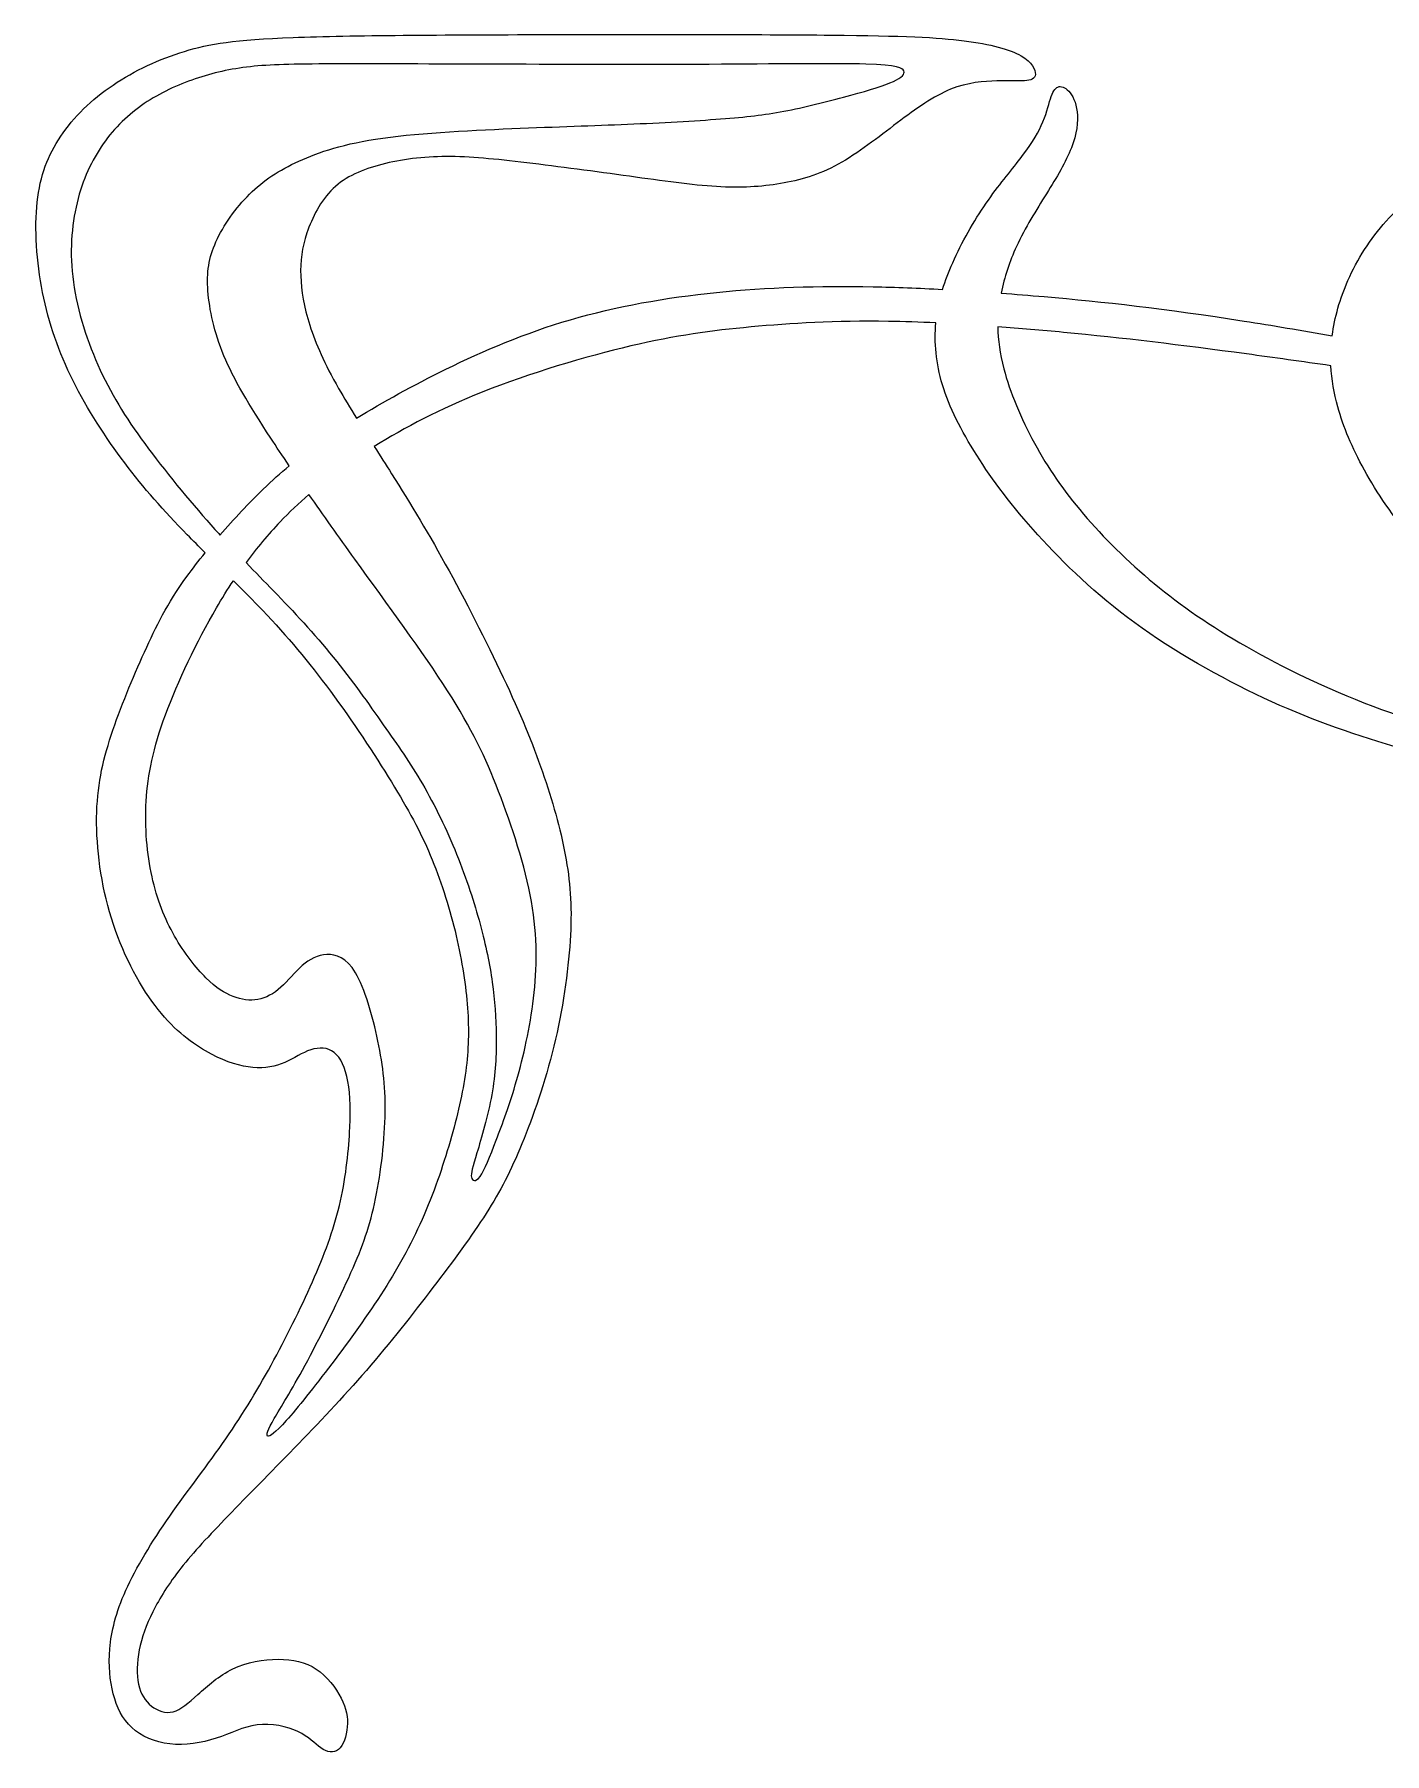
# Model space of a CAD drawing. Header units: millimetres. Extents: x -9.7 to 9.9, y 0 to 16.7.
# Drawn here: x -9.65 to -5.923, y -0.037 to 4.707 of the extents above; entities that cross this region are included whole.
import ezdxf

# ---------------------------------------------------------------- set-up
doc = ezdxf.new("R2010")
doc.units = ezdxf.units.MM
doc.header["$MEASUREMENT"] = 0
doc.layers.add('LAYER_1', color=18, linetype='Continuous')

msp = doc.modelspace()

# ---------------------------------------------------------------- linework, layer by layer
at = {"layer": 'LAYER_1', "color": 5}
for points, knots in [([(-9.17878, 3.276485), (-9.19573, 3.293325), (-9.21238, 3.309975), (-9.22835, 3.326315), (-9.2935, 3.392925), (-9.34824, 3.454625), (-9.40089, 3.524425), (-9.45353, 3.594255), (-9.50418, 3.672265), (-9.54345, 3.751095), (-9.58272, 3.829925), (-9.61066, 3.909675), (-9.62753, 3.994895), (-9.64439, 4.080135), (-9.65022, 4.170945), (-9.64238, 4.244255), (-9.63452, 4.317565), (-9.61296, 4.373435), (-9.57749, 4.425795), (-9.542, 4.478175), (-9.49251, 4.527055), (-9.43319, 4.567195), (-9.37384, 4.607335), (-9.30456, 4.638795), (-9.23563, 4.660005), (-9.16667, 4.681255), (-9.098, 4.692315), (-8.93626, 4.698405), (-8.77451, 4.704525), (-8.51963, 4.705715), (-8.23889, 4.706295), (-7.95815, 4.706875), (-7.65149, 4.706875), (-7.45132, 4.704845), (-7.25115, 4.702815), (-7.15746, 4.698725), (-7.08415, 4.689435), (-7.01083, 4.680115), (-6.95787, 4.665555), (-6.92675, 4.647815), (-6.89561, 4.630085), (-6.8863, 4.609105), (-6.88717, 4.596615), (-6.88804, 4.584105), (-6.8991, 4.580015), (-6.91683, 4.578855), (-6.93459, 4.577695), (-6.95903, 4.579435), (-6.99394, 4.578565), (-7.02886, 4.577695), (-7.07425, 4.574215), (-7.12109, 4.555315), (-7.16794, 4.536395), (-7.21623, 4.502065), (-7.26859, 4.462505), (-7.32097, 4.422915), (-7.37742, 4.378105), (-7.43152, 4.348445), (-7.48565, 4.318755), (-7.53746, 4.304215), (-7.59098, 4.295215), (-7.6445, 4.286185), (-7.69981, 4.282675), (-7.76758, 4.286745), (-7.83535, 4.290835), (-7.91568, 4.302475), (-8.00789, 4.315275), (-8.10013, 4.328065), (-8.20429, 4.342035), (-8.29127, 4.352485), (-8.37826, 4.362955), (-8.44811, 4.369975), (-8.51298, 4.369685), (-8.57785, 4.369395), (-8.63781, 4.361795), (-8.69104, 4.348155), (-8.74426, 4.334485), (-8.79084, 4.314665), (-8.82573, 4.281225), (-8.86065, 4.247765), (-8.88392, 4.200635), (-8.89788, 4.159035), (-8.91184, 4.117425), (-8.91652, 4.081345), (-8.91506, 4.040625), (-8.91361, 3.999875), (-8.90604, 3.954485), (-8.89005, 3.904155), (-8.87405, 3.853835), (-8.84959, 3.798515), (-8.81032, 3.729585), (-8.7957, 3.703905), (-8.77899, 3.676335), (-8.76113, 3.647535)], [50, 50, 50, 50, 50.03125, 50.03125, 50.03125, 50.0625, 50.0625, 50.0625, 50.09375, 50.09375, 50.09375, 50.125, 50.125, 50.125, 50.15625, 50.15625, 50.15625, 50.1875, 50.1875, 50.1875, 50.21875, 50.21875, 50.21875, 50.25, 50.25, 50.25, 50.28125, 50.28125, 50.28125, 50.3125, 50.3125, 50.3125, 50.34375, 50.34375, 50.34375, 50.375, 50.375, 50.375, 50.40625, 50.40625, 50.40625, 50.4375, 50.4375, 50.4375, 50.46875, 50.46875, 50.46875, 50.5, 50.5, 50.5, 50.53125, 50.53125, 50.53125, 50.5625, 50.5625, 50.5625, 50.59375, 50.59375, 50.59375, 50.625, 50.625, 50.625, 50.65625, 50.65625, 50.65625, 50.6875, 50.6875, 50.6875, 50.71875, 50.71875, 50.71875, 50.75, 50.75, 50.75, 50.78125, 50.78125, 50.78125, 50.8125, 50.8125, 50.8125, 50.84375, 50.84375, 50.84375, 50.875, 50.875, 50.875, 50.90625, 50.90625, 50.90625, 50.9375, 50.9375, 50.9375, 51, 51, 51, 51]), ([(-8.94668, 3.516515), (-8.96497, 3.543425), (-8.98215, 3.569055), (-8.99793, 3.593045), (-9.05902, 3.685855), (-9.09977, 3.754525), (-9.12682, 3.819975), (-9.15387, 3.885445), (-9.16728, 3.947705), (-9.17105, 3.998905), (-9.17485, 4.050095), (-9.16899, 4.090295), (-9.14894, 4.134785), (-9.12885, 4.179305), (-9.09452, 4.228185), (-9.05612, 4.266285), (-9.01772, 4.304395), (-8.97523, 4.331765), (-8.91997, 4.357075), (-8.86468, 4.382385), (-8.7966, 4.405655), (-8.68837, 4.420775), (-8.58014, 4.435905), (-8.43175, 4.442925), (-8.30898, 4.447855), (-8.18621, 4.452795), (-8.08902, 4.455695), (-7.99536, 4.459755), (-7.90167, 4.463825), (-7.81144, 4.469105), (-7.7428, 4.474615), (-7.67413, 4.480135), (-7.627, 4.485965), (-7.57087, 4.496995), (-7.51471, 4.508055), (-7.44952, 4.524365), (-7.39658, 4.538905), (-7.34364, 4.553445), (-7.30287, 4.566265), (-7.27875, 4.577305), (-7.2546, 4.588355), (-7.247, 4.597705), (-7.2502, 4.606115), (-7.25342, 4.614535), (-7.2674, 4.622135), (-7.35497, 4.624755), (-7.44253, 4.627365), (-7.60375, 4.625015), (-7.78761, 4.624145), (-7.97147, 4.623275), (-8.17806, 4.623885), (-8.36337, 4.624465), (-8.54871, 4.625045), (-8.71281, 4.625625), (-8.82539, 4.625335), (-8.938, 4.625045), (-8.99909, 4.623855), (-9.05406, 4.617755), (-9.10906, 4.611665), (-9.15796, 4.600575), (-9.20655, 4.584005), (-9.25513, 4.567435), (-9.30343, 4.545315), (-9.34676, 4.515945), (-9.39012, 4.486545), (-9.42854, 4.449885), (-9.46024, 4.404815), (-9.49196, 4.359715), (-9.51698, 4.306135), (-9.53239, 4.242145), (-9.5478, 4.178145), (-9.55366, 4.103645), (-9.5426, 4.023365), (-9.53155, 3.943055), (-9.5036, 3.856925), (-9.46842, 3.780705), (-9.43321, 3.704485), (-9.3907, 3.638115), (-9.33515, 3.563645), (-9.27957, 3.489165), (-9.2109, 3.406545), (-9.15184, 3.340805), (-9.147122, 3.335557), (-9.142443, 3.330359), (-9.13785, 3.325325)], [1, 1, 1, 1, 1.06896638, 1.06896638, 1.06896638, 1.10344957, 1.10344957, 1.10344957, 1.13793275, 1.13793275, 1.13793275, 1.17241594, 1.17241594, 1.17241594, 1.20689913, 1.20689913, 1.20689913, 1.24138232, 1.24138232, 1.24138232, 1.27586551, 1.27586551, 1.27586551, 1.3103487, 1.3103487, 1.3103487, 1.34483188, 1.34483188, 1.34483188, 1.37931507, 1.37931507, 1.37931507, 1.41379826, 1.41379826, 1.41379826, 1.44828145, 1.44828145, 1.44828145, 1.48276464, 1.48276464, 1.48276464, 1.51724783, 1.51724783, 1.51724783, 1.55173102, 1.55173102, 1.55173102, 1.5862142, 1.5862142, 1.5862142, 1.62069739, 1.62069739, 1.62069739, 1.65518058, 1.65518058, 1.65518058, 1.68966377, 1.68966377, 1.68966377, 1.72414696, 1.72414696, 1.72414696, 1.75863015, 1.75863015, 1.75863015, 1.79311334, 1.79311334, 1.79311334, 1.82759652, 1.82759652, 1.82759652, 1.86207971, 1.86207971, 1.86207971, 1.8965629, 1.8965629, 1.8965629, 1.93104609, 1.93104609, 1.93104609, 1.96552928, 1.96552928, 1.96552928, 2, 2, 2, 2]), ([(-7.143485, 4.003285), (-7.136109, 4.027488), (-7.126709, 4.051816), (-7.11547, 4.076935), (-7.09077, 4.132225), (-7.05696, 4.191575), (-7.02324, 4.240745), (-6.98948, 4.289905), (-6.95573, 4.328915), (-6.92926, 4.363225), (-6.90279, 4.397555), (-6.88355, 4.427275), (-6.87078, 4.455485), (-6.85798, 4.483695), (-6.85157, 4.510455), (-6.84547, 4.529055), (-6.83938, 4.547695), (-6.83352, 4.558165), (-6.8251, 4.561655), (-6.81668, 4.565165), (-6.8056, 4.561655), (-6.79515, 4.550335), (-6.78467, 4.538985), (-6.77477, 4.519745), (-6.77187, 4.493015), (-6.76894, 4.466255), (-6.77303, 4.431885), (-6.78786, 4.393515), (-6.80269, 4.355115), (-6.82832, 4.312605), (-6.85653, 4.267235), (-6.88474, 4.221845), (-6.91559, 4.173555), (-6.93942, 4.121485), (-6.95829, 4.080285), (-6.97283, 4.036665), (-6.98151, 3.992915)], [52, 52, 52, 52, 52.07691898, 52.07691898, 52.07691898, 52.1538424, 52.1538424, 52.1538424, 52.23076582, 52.23076582, 52.23076582, 52.30768923, 52.30768923, 52.30768923, 52.38461265, 52.38461265, 52.38461265, 52.46153607, 52.46153607, 52.46153607, 52.53845949, 52.53845949, 52.53845949, 52.61538291, 52.61538291, 52.61538291, 52.69230633, 52.69230633, 52.69230633, 52.76922974, 52.76922974, 52.76922974, 52.84615316, 52.84615316, 52.84615316, 53, 53, 53, 53]), ([(-6.06782, 3.875265), (-6.06125, 3.925665), (-6.04655, 3.977685), (-6.02457, 4.027615), (-5.99868, 4.086355), (-5.96261, 4.142285), (-5.91869, 4.191715), (-5.87475, 4.241165), (-5.82295, 4.284265), (-5.76391, 4.321185), (-5.70485, 4.358125), (-5.63848, 4.389005), (-5.56693, 4.414575), (-5.49536, 4.440175), (-5.41851, 4.460575), (-5.32718, 4.475985), (-5.23584, 4.491405), (-5.12991, 4.501875), (-5.01123, 4.501585), (-4.89253, 4.501295), (-4.76102, 4.490235), (-4.64583, 4.473085), (-4.53061, 4.455905), (-4.43167, 4.432625), (-4.29262, 4.389585), (-4.15354, 4.346515), (-3.9743, 4.283655), (-3.82012, 4.230715), (-3.66592, 4.177775), (-3.53672, 4.134685), (-3.40495, 4.096015), (-3.27315, 4.057325), (-3.13872, 4.022965), (-3.03342, 4.001465), (-2.9281, 3.979925), (-2.85186, 3.971195), (-2.77506, 3.964225), (-2.69826, 3.957235), (-2.62083, 3.951975), (-2.53736, 3.953145), (-2.45386, 3.954305), (-2.36424, 3.961905), (-2.27058, 3.976415), (-2.23348, 3.982165), (-2.19571, 3.989055), (-2.15863, 3.996685)], [54, 54, 54, 54, 54.0625, 54.0625, 54.0625, 54.125, 54.125, 54.125, 54.1875, 54.1875, 54.1875, 54.25, 54.25, 54.25, 54.3125, 54.3125, 54.3125, 54.375, 54.375, 54.375, 54.4375, 54.4375, 54.4375, 54.5, 54.5, 54.5, 54.5625, 54.5625, 54.5625, 54.625, 54.625, 54.625, 54.6875, 54.6875, 54.6875, 54.75, 54.75, 54.75, 54.8125, 54.8125, 54.8125, 54.875, 54.875, 54.875, 55, 55, 55, 55]), ([(-8.76113, 3.647535), (-8.68763, 3.692715), (-8.60424, 3.738715), (-8.51417, 3.782845), (-8.40974, 3.834045), (-8.29621, 3.882915), (-8.17054, 3.919575), (-8.04487, 3.956225), (-7.90692, 3.980695), (-7.767, 3.994945), (-7.62705, 4.009195), (-7.48507, 4.013285), (-7.33496, 4.010385), (-7.272475, 4.009165), (-7.20859, 4.006715), (-7.143485, 4.003285)], [51, 51, 51, 51, 51.16667092, 51.16667092, 51.16667092, 51.33334184, 51.33334184, 51.33334184, 51.50001276, 51.50001276, 51.50001276, 51.66668369, 51.66668369, 51.66668369, 52, 52, 52, 52]), ([(-6.98151, 3.992915), (-6.94238, 3.990005), (-6.90287, 3.986765), (-6.86305, 3.983305), (-6.69956, 3.969055), (-6.53077, 3.950395), (-6.31054, 3.915795), (-6.23445, 3.903845), (-6.15225, 3.889965), (-6.06782, 3.875265)], [53, 53, 53, 53, 53.25, 53.25, 53.25, 53.5, 53.5, 53.5, 54, 54, 54, 54]), ([(-7.16189, 3.910655), (-7.20697, 3.912765), (-7.25086, 3.914245), (-7.29268, 3.914905), (-7.4396, 3.917225), (-7.56239, 3.909645), (-7.67207, 3.899485), (-7.78175, 3.889305), (-7.87837, 3.876505), (-8.00375, 3.847135), (-8.12916, 3.817735), (-8.28336, 3.771755), (-8.41399, 3.719695), (-8.53034, 3.673295), (-8.62802, 3.622045), (-8.71188, 3.569475)], [48, 48, 48, 48, 48.16666667, 48.16666667, 48.16666667, 48.33333333, 48.33333333, 48.33333333, 48.5, 48.5, 48.5, 48.66666667, 48.66666667, 48.66666667, 49, 49, 49, 49]), ([(-1.47018, 3.680945), (-1.54962, 3.619595), (-1.62977, 3.560165), (-1.70862, 3.506135), (-1.82234, 3.428185), (-1.93352, 3.361225), (-2.04523, 3.296365), (-2.15694, 3.231495), (-2.26929, 3.168635), (-2.381, 3.111915), (-2.49271, 3.055175), (-2.60387, 3.004535), (-2.73563, 2.950725), (-2.86743, 2.896915), (-3.01991, 2.839855), (-3.16303, 2.792465), (-3.30617, 2.745035), (-3.44002, 2.707195), (-3.58168, 2.674045), (-3.72338, 2.640875), (-3.87293, 2.612345), (-4.02594, 2.589675), (-4.17898, 2.566985), (-4.33553, 2.550095), (-4.48331, 2.544285), (-4.6311, 2.538455), (-4.77021, 2.543705), (-4.93457, 2.559405), (-5.09895, 2.575115), (-5.28865, 2.601315), (-5.45535, 2.633015), (-5.62206, 2.664735), (-5.76579, 2.701965), (-5.89436, 2.740655), (-6.02296, 2.779345), (-6.13647, 2.819515), (-6.25689, 2.875645), (-6.37733, 2.931805), (-6.5048, 3.003985), (-6.61271, 3.082805), (-6.72064, 3.161665), (-6.80911, 3.247195), (-6.88036, 3.326025), (-6.95164, 3.404875), (-7.00579, 3.477035), (-7.04913, 3.545385), (-7.09246, 3.613755), (-7.12508, 3.678385), (-7.14368, 3.740035), (-7.16173, 3.799915), (-7.16664, 3.857075), (-7.16189, 3.910655)], [47, 47, 47, 47, 47.05555556, 47.05555556, 47.05555556, 47.11111111, 47.11111111, 47.11111111, 47.16666667, 47.16666667, 47.16666667, 47.22222222, 47.22222222, 47.22222222, 47.27777778, 47.27777778, 47.27777778, 47.33333333, 47.33333333, 47.33333333, 47.38888889, 47.38888889, 47.38888889, 47.44444444, 47.44444444, 47.44444444, 47.5, 47.5, 47.5, 47.55555556, 47.55555556, 47.55555556, 47.61111111, 47.61111111, 47.61111111, 47.66666667, 47.66666667, 47.66666667, 47.72222222, 47.72222222, 47.72222222, 47.77777778, 47.77777778, 47.77777778, 47.83333333, 47.83333333, 47.83333333, 47.88888889, 47.88888889, 47.88888889, 48, 48, 48, 48]), ([(-6.9907, 3.900095), (-6.99043, 3.863595), (-6.98531, 3.825885), (-6.97436, 3.784265), (-6.9575, 3.720295), (-6.92662, 3.646935), (-6.8897, 3.578875), (-6.85276, 3.510785), (-6.80966, 3.447945), (-6.75469, 3.383375), (-6.69972, 3.318795), (-6.63276, 3.252425), (-6.5589, 3.191355), (-6.485, 3.130255), (-6.40409, 3.074365), (-6.30431, 3.017365), (-6.20453, 2.960335), (-6.08582, 2.902145), (-5.95606, 2.853265), (-5.8263, 2.804395), (-5.68548, 2.764805), (-5.56358, 2.734855), (-5.44168, 2.704895), (-5.33866, 2.684495), (-5.22987, 2.667635), (-5.12107, 2.650775), (-5.00643, 2.637395), (-4.8921, 2.627235), (-4.77778, 2.617045), (-4.66369, 2.610025), (-4.52203, 2.614955), (-4.38034, 2.619925), (-4.21099, 2.636815), (-4.06764, 2.654785), (-3.92426, 2.672785), (-3.80682, 2.691915), (-3.69891, 2.715165), (-3.59097, 2.738445), (-3.49249, 2.765915), (-3.38238, 2.798745), (-3.27228, 2.831575), (-3.15052, 2.869865), (-3.04192, 2.907315), (-2.93332, 2.944765), (-2.8379, 2.981415), (-2.72967, 3.025045), (-2.62144, 3.068695), (-2.50039, 3.119335), (-2.42475, 3.155095), (-2.34912, 3.190875), (-2.31885, 3.211855), (-2.30518, 3.225215), (-2.29151, 3.238595), (-2.29441, 3.244455), (-2.31127, 3.242125), (-2.32814, 3.239785), (-2.35902, 3.229305), (-2.42098, 3.204865), (-2.48294, 3.180425), (-2.57605, 3.142005), (-2.66855, 3.105955), (-2.76107, 3.069875), (-2.85304, 3.036095), (-2.9595, 3.002665), (-3.06599, 2.969195), (-3.18702, 2.936025), (-3.28738, 2.909845), (-3.38777, 2.883665), (-3.46749, 2.864455), (-3.56582, 2.845845), (-3.66416, 2.827245), (-3.78114, 2.809165), (-3.89721, 2.797555), (-4.01327, 2.785915), (-4.12852, 2.780665), (-4.25187, 2.782405), (-4.37522, 2.784145), (-4.50672, 2.792915), (-4.63298, 2.806555), (-4.75925, 2.820225), (-4.88031, 2.838885), (-4.97806, 2.860395), (-5.07581, 2.881925), (-5.15031, 2.906365), (-5.2332, 2.937765), (-5.31612, 2.969195), (-5.40751, 3.007595), (-5.47963, 3.043965), (-5.55179, 3.080325), (-5.60475, 3.114665), (-5.66408, 3.157995), (-5.72343, 3.201355), (-5.78922, 3.253745), (-5.84448, 3.313935), (-5.89974, 3.374165), (-5.94458, 3.442275), (-5.97889, 3.504525), (-6.01322, 3.566785), (-6.03708, 3.623235), (-6.05249, 3.679075), (-6.06289, 3.716765), (-6.06946, 3.754205), (-6.07131, 3.792475)], [2, 2, 2, 2, 2.02857143, 2.02857143, 2.02857143, 2.05714286, 2.05714286, 2.05714286, 2.08571429, 2.08571429, 2.08571429, 2.11428571, 2.11428571, 2.11428571, 2.14285714, 2.14285714, 2.14285714, 2.17142857, 2.17142857, 2.17142857, 2.2, 2.2, 2.2, 2.22857143, 2.22857143, 2.22857143, 2.25714286, 2.25714286, 2.25714286, 2.28571429, 2.28571429, 2.28571429, 2.31428571, 2.31428571, 2.31428571, 2.34285714, 2.34285714, 2.34285714, 2.37142857, 2.37142857, 2.37142857, 2.4, 2.4, 2.4, 2.42857143, 2.42857143, 2.42857143, 2.45714286, 2.45714286, 2.45714286, 2.48571429, 2.48571429, 2.48571429, 2.51428571, 2.51428571, 2.51428571, 2.54285714, 2.54285714, 2.54285714, 2.57142857, 2.57142857, 2.57142857, 2.6, 2.6, 2.6, 2.62857143, 2.62857143, 2.62857143, 2.65714286, 2.65714286, 2.65714286, 2.68571429, 2.68571429, 2.68571429, 2.71428571, 2.71428571, 2.71428571, 2.74285714, 2.74285714, 2.74285714, 2.77142857, 2.77142857, 2.77142857, 2.8, 2.8, 2.8, 2.82857143, 2.82857143, 2.82857143, 2.85714286, 2.85714286, 2.85714286, 2.88571429, 2.88571429, 2.88571429, 2.91428571, 2.91428571, 2.91428571, 2.94285714, 2.94285714, 2.94285714, 3, 3, 3, 3]), ([(-6.07131, 3.792475), (-6.15061, 3.803905), (-6.22944, 3.814905), (-6.30407, 3.824985), (-6.48706, 3.849685), (-6.64535, 3.868955), (-6.81, 3.884655), (-6.86988, 3.890355), (-6.93061, 3.895635), (-6.9907, 3.900095)], [3, 3, 3, 3, 3.25, 3.25, 3.25, 3.5, 3.5, 3.5, 4, 4, 4, 4]), ([(-8.71188, 3.569475), (-8.69621, 3.544805), (-8.68014, 3.519675), (-8.66428, 3.494505), (-8.61163, 3.411025), (-8.5604, 3.326635), (-8.50572, 3.226845), (-8.45101, 3.127065), (-8.39282, 3.011815), (-8.34746, 2.914065), (-8.30207, 2.816315), (-8.26945, 2.736015), (-8.24269, 2.657185), (-8.21593, 2.578325), (-8.19497, 2.500925), (-8.18246, 2.429095), (-8.16996, 2.357235), (-8.16587, 2.290855), (-8.17138, 2.205325), (-8.17692, 2.119795), (-8.19207, 2.015055), (-8.21619, 1.915265), (-8.24034, 1.815465), (-8.27354, 1.720615), (-8.30436, 1.645555), (-8.33519, 1.570505), (-8.36374, 1.515195), (-8.4033, 1.453255), (-8.44286, 1.391285), (-8.4935, 1.322595), (-8.54993, 1.248725), (-8.60637, 1.174835), (-8.66863, 1.095665), (-8.73379, 1.020315), (-8.79897, 0.944975), (-8.86706, 0.873375), (-8.9328, 0.805605), (-8.99856, 0.737805), (-9.06201, 0.673785), (-9.11524, 0.618815), (-9.16847, 0.563815), (-9.21156, 0.517845), (-9.24558, 0.474795), (-9.27962, 0.431735), (-9.30464, 0.391565), (-9.32325, 0.354355), (-9.34188, 0.317115), (-9.3541, 0.282755), (-9.36077, 0.248735), (-9.36748, 0.214695), (-9.36864, 0.180945), (-9.36283, 0.154185), (-9.357, 0.127425), (-9.3442, 0.107605), (-9.32705, 0.093955), (-9.30989, 0.080285), (-9.28833, 0.072685), (-9.26711, 0.078205), (-9.24587, 0.083745), (-9.22491, 0.102405), (-9.19873, 0.125945), (-9.17256, 0.149515), (-9.1411, 0.178035), (-9.10244, 0.196355), (-9.06375, 0.214665), (-9.01775, 0.222845), (-8.97732, 0.223135), (-8.93689, 0.223435), (-8.90197, 0.215825), (-8.87231, 0.196065), (-8.84262, 0.176295), (-8.81818, 0.144255), (-8.80364, 0.115755), (-8.7891, 0.087255), (-8.78443, 0.062235), (-8.78646, 0.036635), (-8.7885, 0.011035), (-8.79726, -0.015165), (-8.81061, -0.026225), (-8.82399, -0.037285), (-8.84204, -0.033195), (-8.8592, -0.021575), (-8.87635, -0.009945), (-8.89266, 0.009295), (-8.92261, 0.023525), (-8.95259, 0.037775), (-8.99624, 0.047115), (-9.03522, 0.042185), (-9.0742, 0.037215), (-9.10856, 0.017985), (-9.1487, 0.004915), (-9.18884, -0.008175), (-9.23481, -0.015165), (-9.2764, -0.010525), (-9.31802, -0.005855), (-9.35526, 0.010455), (-9.38144, 0.034585), (-9.40762, 0.058725), (-9.42276, 0.090765), (-9.43234, 0.127395), (-9.44195, 0.164055), (-9.44604, 0.205375), (-9.44198, 0.252195), (-9.43789, 0.299035), (-9.42567, 0.351455), (-9.39775, 0.413415), (-9.36982, 0.475375), (-9.32615, 0.546955), (-9.27643, 0.618235), (-9.22668, 0.689515), (-9.17079, 0.760505), (-9.12165, 0.831495), (-9.07248, 0.902485), (-9.02997, 0.973475), (-8.98896, 1.049105), (-8.94795, 1.124745), (-8.90836, 1.205075), (-8.87667, 1.278365), (-8.84494, 1.351675), (-8.82109, 1.418045), (-8.80539, 1.487845), (-8.78968, 1.557675), (-8.78208, 1.631015), (-8.77947, 1.690665), (-8.77686, 1.750305), (-8.77921, 1.796275), (-8.78762, 1.831475), (-8.79607, 1.866685), (-8.81061, 1.891125), (-8.8298, 1.902175), (-8.84901, 1.913235), (-8.87287, 1.910885), (-8.89614, 1.901595), (-8.91942, 1.892285), (-8.94211, 1.875975), (-8.96858, 1.866105), (-8.99505, 1.856205), (-9.02535, 1.852695), (-9.05995, 1.857635), (-9.09457, 1.862595), (-9.13358, 1.876005), (-9.17749, 1.901595), (-9.22143, 1.927195), (-9.27031, 1.965015), (-9.31715, 2.026985), (-9.36399, 2.088945), (-9.4088, 2.175085), (-9.4376, 2.268165), (-9.46641, 2.361265), (-9.47921, 2.461365), (-9.47834, 2.545445), (-9.47747, 2.629525), (-9.4629, 2.697615), (-9.43818, 2.772955), (-9.41345, 2.848335), (-9.37853, 2.930955), (-9.34626, 3.002525), (-9.31396, 3.074105), (-9.28427, 3.134615), (-9.229, 3.211125), (-9.21394, 3.231965), (-9.19699, 3.254035), (-9.17878, 3.276485)], [49, 49, 49, 49, 49.01818182, 49.01818182, 49.01818182, 49.03636364, 49.03636364, 49.03636364, 49.05454545, 49.05454545, 49.05454545, 49.07272727, 49.07272727, 49.07272727, 49.09090909, 49.09090909, 49.09090909, 49.10909091, 49.10909091, 49.10909091, 49.12727273, 49.12727273, 49.12727273, 49.14545455, 49.14545455, 49.14545455, 49.16363636, 49.16363636, 49.16363636, 49.18181818, 49.18181818, 49.18181818, 49.2, 49.2, 49.2, 49.21818182, 49.21818182, 49.21818182, 49.23636364, 49.23636364, 49.23636364, 49.25454545, 49.25454545, 49.25454545, 49.27272727, 49.27272727, 49.27272727, 49.29090909, 49.29090909, 49.29090909, 49.30909091, 49.30909091, 49.30909091, 49.32727273, 49.32727273, 49.32727273, 49.34545455, 49.34545455, 49.34545455, 49.36363636, 49.36363636, 49.36363636, 49.38181818, 49.38181818, 49.38181818, 49.4, 49.4, 49.4, 49.41818182, 49.41818182, 49.41818182, 49.43636364, 49.43636364, 49.43636364, 49.45454545, 49.45454545, 49.45454545, 49.47272727, 49.47272727, 49.47272727, 49.49090909, 49.49090909, 49.49090909, 49.50909091, 49.50909091, 49.50909091, 49.52727273, 49.52727273, 49.52727273, 49.54545455, 49.54545455, 49.54545455, 49.56363636, 49.56363636, 49.56363636, 49.58181818, 49.58181818, 49.58181818, 49.6, 49.6, 49.6, 49.61818182, 49.61818182, 49.61818182, 49.63636364, 49.63636364, 49.63636364, 49.65454545, 49.65454545, 49.65454545, 49.67272727, 49.67272727, 49.67272727, 49.69090909, 49.69090909, 49.69090909, 49.70909091, 49.70909091, 49.70909091, 49.72727273, 49.72727273, 49.72727273, 49.74545455, 49.74545455, 49.74545455, 49.76363636, 49.76363636, 49.76363636, 49.78181818, 49.78181818, 49.78181818, 49.8, 49.8, 49.8, 49.81818182, 49.81818182, 49.81818182, 49.83636364, 49.83636364, 49.83636364, 49.85454545, 49.85454545, 49.85454545, 49.87272727, 49.87272727, 49.87272727, 49.89090909, 49.89090909, 49.89090909, 49.90909091, 49.90909091, 49.90909091, 49.92727273, 49.92727273, 49.92727273, 49.94545455, 49.94545455, 49.94545455, 49.96363636, 49.96363636, 49.96363636, 50, 50, 50, 50]), ([(-9.13785, 3.325325), (-9.09948, 3.369705), (-9.05807, 3.413695), (-9.01865, 3.451745), (-8.99418, 3.475345), (-8.9704, 3.496665), (-8.94668, 3.516515)], [2, 2, 2, 2, 2.33333333, 2.33333333, 2.33333333, 3, 3, 3, 3]), ([(-9.06607, 3.249145), (-9.04052, 3.222755), (-9.01551, 3.197425), (-8.98951, 3.170615), (-8.9357, 3.115035), (-8.87748, 3.052755), (-8.82542, 2.988755), (-8.77332, 2.924755), (-8.72735, 2.858965), (-8.68721, 2.801965), (-8.64707, 2.744935), (-8.61271, 2.696635), (-8.57898, 2.638475), (-8.54523, 2.580285), (-8.51206, 2.512165), (-8.48471, 2.444685), (-8.45737, 2.377205), (-8.43581, 2.310255), (-8.41982, 2.251225), (-8.40383, 2.192155), (-8.39335, 2.140935), (-8.38638, 2.091185), (-8.37939, 2.041445), (-8.37588, 1.993145), (-8.3753, 1.942535), (-8.37472, 1.891915), (-8.37707, 1.838925), (-8.38752, 1.781045), (-8.398, 1.723145), (-8.41665, 1.660285), (-8.42856, 1.620435), (-8.44048, 1.580585), (-8.44574, 1.563695), (-8.4437, 1.553245), (-8.44165, 1.542765), (-8.43233, 1.538675), (-8.42011, 1.555545), (-8.40789, 1.572435), (-8.39277, 1.610275), (-8.37533, 1.655645), (-8.35788, 1.701035), (-8.33806, 1.753995), (-8.31917, 1.820025), (-8.30027, 1.886055), (-8.28219, 1.965225), (-8.27232, 2.047535), (-8.26243, 2.129875), (-8.26069, 2.215435), (-8.27813, 2.313765), (-8.2956, 2.412095), (-8.33226, 2.523255), (-8.36891, 2.617785), (-8.40557, 2.712345), (-8.44223, 2.790355), (-8.50971, 2.895645), (-8.57721, 3.000975), (-8.67557, 3.133695), (-8.76546, 3.258465), (-8.81032, 3.320775), (-8.85313, 3.381155), (-8.89232, 3.437495)], [1, 1, 1, 1, 1.0952381, 1.0952381, 1.0952381, 1.14285714, 1.14285714, 1.14285714, 1.19047619, 1.19047619, 1.19047619, 1.23809524, 1.23809524, 1.23809524, 1.28571429, 1.28571429, 1.28571429, 1.33333333, 1.33333333, 1.33333333, 1.38095238, 1.38095238, 1.38095238, 1.42857143, 1.42857143, 1.42857143, 1.47619048, 1.47619048, 1.47619048, 1.52380952, 1.52380952, 1.52380952, 1.57142857, 1.57142857, 1.57142857, 1.61904762, 1.61904762, 1.61904762, 1.66666667, 1.66666667, 1.66666667, 1.71428571, 1.71428571, 1.71428571, 1.76190476, 1.76190476, 1.76190476, 1.80952381, 1.80952381, 1.80952381, 1.85714286, 1.85714286, 1.85714286, 1.9047619, 1.9047619, 1.9047619, 1.95238095, 1.95238095, 1.95238095, 2, 2, 2, 2]), ([(-8.89232, 3.437495), (-8.92034, 3.413195), (-8.94673, 3.388095), (-8.97172, 3.361835), (-9.00516, 3.326765), (-9.03633, 3.289575), (-9.06607, 3.249145)], [2, 2, 2, 2, 2.33333333, 2.33333333, 2.33333333, 3, 3, 3, 3]), ([(-9.10088, 3.199375), (-9.11677, 3.175515), (-9.13236, 3.150475), (-9.14775, 3.124115), (-9.20214, 3.031035), (-9.25455, 2.921035), (-9.28828, 2.829405), (-9.32203, 2.737755), (-9.33715, 2.664415), (-9.34151, 2.591395), (-9.34589, 2.518375), (-9.33948, 2.445615), (-9.32551, 2.382485), (-9.31155, 2.319365), (-9.29002, 2.265815), (-9.26326, 2.218705), (-9.2365, 2.171575), (-9.20446, 2.130825), (-9.17654, 2.103195), (-9.14862, 2.075565), (-9.12476, 2.060995), (-9.10149, 2.051995), (-9.07821, 2.042975), (-9.05551, 2.039465), (-9.03343, 2.043525), (-9.01131, 2.047615), (-8.98975, 2.059255), (-8.96969, 2.077285), (-8.94964, 2.095335), (-8.93098, 2.119765), (-8.91063, 2.137505), (-8.89028, 2.155265), (-8.86814, 2.166325), (-8.84286, 2.167485), (-8.81755, 2.168675), (-8.789, 2.159905), (-8.76371, 2.117445), (-8.73841, 2.074985), (-8.71626, 1.998715), (-8.70175, 1.928915), (-8.68721, 1.859085), (-8.68019, 1.795645), (-8.68222, 1.719135), (-8.68428, 1.642625), (-8.69534, 1.552985), (-8.71133, 1.480275), (-8.72732, 1.407545), (-8.7483, 1.351645), (-8.78261, 1.276015), (-8.81694, 1.200375), (-8.86466, 1.104955), (-8.90306, 1.034255), (-8.94145, 0.963555), (-8.97059, 0.917575), (-8.98803, 0.887045), (-9.00548, 0.856485), (-9.01131, 0.841365), (-9.00637, 0.839045), (-9.00141, 0.836695), (-8.98568, 0.847195), (-8.95486, 0.881505), (-8.92401, 0.915835), (-8.87804, 0.974025), (-8.82945, 1.038315), (-8.78087, 1.102625), (-8.72964, 1.173035), (-8.68573, 1.241965), (-8.64179, 1.310925), (-8.60513, 1.378465), (-8.57431, 1.449715), (-8.54346, 1.520995), (-8.51844, 1.596075), (-8.49897, 1.665295), (-8.47946, 1.734545), (-8.46548, 1.797995), (-8.45822, 1.856735), (-8.45094, 1.915505), (-8.45035, 1.969665), (-8.45558, 2.031305), (-8.46083, 2.092985), (-8.47189, 2.162255), (-8.48904, 2.232935), (-8.50622, 2.303635), (-8.5295, 2.375805), (-8.55742, 2.441835), (-8.58534, 2.507895), (-8.61796, 2.567825), (-8.66478, 2.644045), (-8.71162, 2.720285), (-8.77274, 2.812805), (-8.83296, 2.894245), (-8.89319, 2.975715), (-8.95254, 3.046155), (-9.02002, 3.117115), (-9.04612, 3.144565), (-9.07346, 3.172085), (-9.10088, 3.199375)], [0, 0, 0, 0, 0.03030303, 0.03030303, 0.03030303, 0.06060606, 0.06060606, 0.06060606, 0.09090909, 0.09090909, 0.09090909, 0.12121212, 0.12121212, 0.12121212, 0.15151515, 0.15151515, 0.15151515, 0.18181818, 0.18181818, 0.18181818, 0.21212121, 0.21212121, 0.21212121, 0.24242424, 0.24242424, 0.24242424, 0.27272727, 0.27272727, 0.27272727, 0.3030303, 0.3030303, 0.3030303, 0.33333333, 0.33333333, 0.33333333, 0.36363636, 0.36363636, 0.36363636, 0.39393939, 0.39393939, 0.39393939, 0.42424242, 0.42424242, 0.42424242, 0.45454545, 0.45454545, 0.45454545, 0.48484848, 0.48484848, 0.48484848, 0.51515152, 0.51515152, 0.51515152, 0.54545455, 0.54545455, 0.54545455, 0.57575758, 0.57575758, 0.57575758, 0.60606061, 0.60606061, 0.60606061, 0.63636364, 0.63636364, 0.63636364, 0.66666667, 0.66666667, 0.66666667, 0.6969697, 0.6969697, 0.6969697, 0.72727273, 0.72727273, 0.72727273, 0.75757576, 0.75757576, 0.75757576, 0.78787879, 0.78787879, 0.78787879, 0.81818182, 0.81818182, 0.81818182, 0.84848485, 0.84848485, 0.84848485, 0.87878788, 0.87878788, 0.87878788, 0.90909091, 0.90909091, 0.90909091, 0.93939394, 0.93939394, 0.93939394, 1, 1, 1, 1])]:
    msp.add_open_spline(points, degree=3, knots=knots, dxfattribs=at)

doc.saveas('drawing.dxf')
